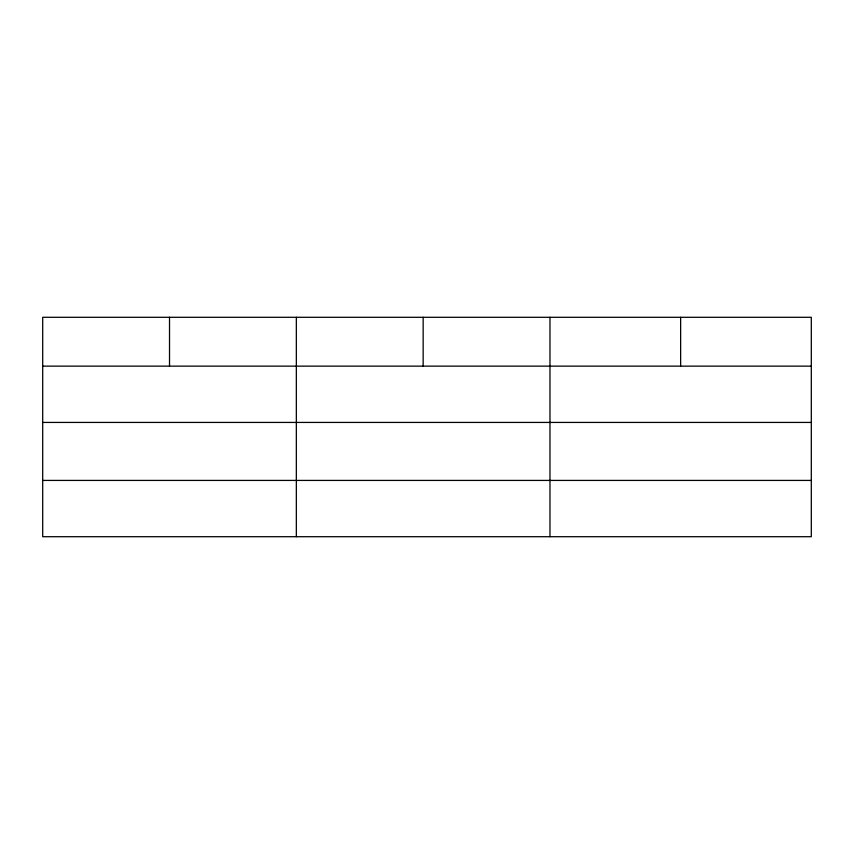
<?xml version="1.0" encoding="UTF-8"?>
<svg xmlns="http://www.w3.org/2000/svg" width="854" height="854" viewBox="0 0 854 854"><rect width="100%" height="100%" fill="white"/><g stroke="black" fill="none" stroke-linecap="round" stroke-linejoin="round"><path stroke-width="1.28" d="M811.3 422.431L811.3 317.293L42.7 317.293L42.7 536.707L811.3 536.707L811.3 422.431L42.7 422.431M42.7 366.142L811.3 366.142M42.7 480.418L811.3 480.418M680.638 317.293L680.638 366.142M549.976 317.293L549.976 536.707M423.157 317.293L423.157 366.142M296.338 317.293L296.338 536.707M169.519 317.293L169.519 366.142"/></g></svg>
